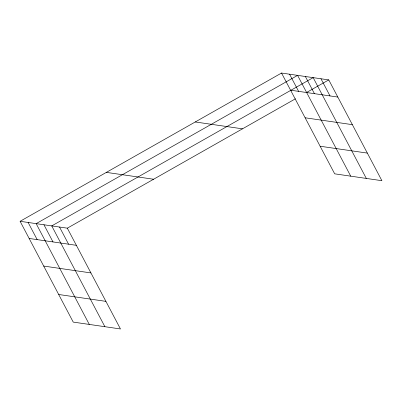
<?xml version="1.0" encoding="UTF-8"?>
<svg xmlns="http://www.w3.org/2000/svg" width="402" height="402" viewBox="0 0 402 402"><rect width="100%" height="100%" fill="white"/><g stroke="black" fill="none" stroke-linecap="round" stroke-linejoin="round"><path stroke-width="0.6" d="M20.1 221.301L67.32 228.17L120.464 328.962L73.239 322.097L20.1 221.301L281.536 73.038L328.761 79.903L381.9 180.699L334.68 173.83L281.536 73.038M67.32 228.17L295.45 98.797M306.369 92.601L328.761 79.903M290.581 90.194L337.801 97.058M305.133 117.791L352.353 124.66M195.261 121.967L242.486 128.831M320.128 146.233L367.348 153.097M106.374 172.378L153.594 179.242M29.145 238.456L76.365 245.326M43.697 266.059L90.917 272.923M58.687 294.495L105.912 301.359M320.967 78.772L330.012 95.927M366.317 178.433L313.173 77.641L51.737 225.904L104.882 326.695M305.384 76.506L314.429 93.661M350.735 176.166L297.591 75.375L36.155 223.638L89.294 324.429M289.566 74.204L298.611 91.36M59.531 227.035L68.576 244.19M43.949 224.768L52.989 241.924M28.13 222.472L37.17 239.622"/></g></svg>
